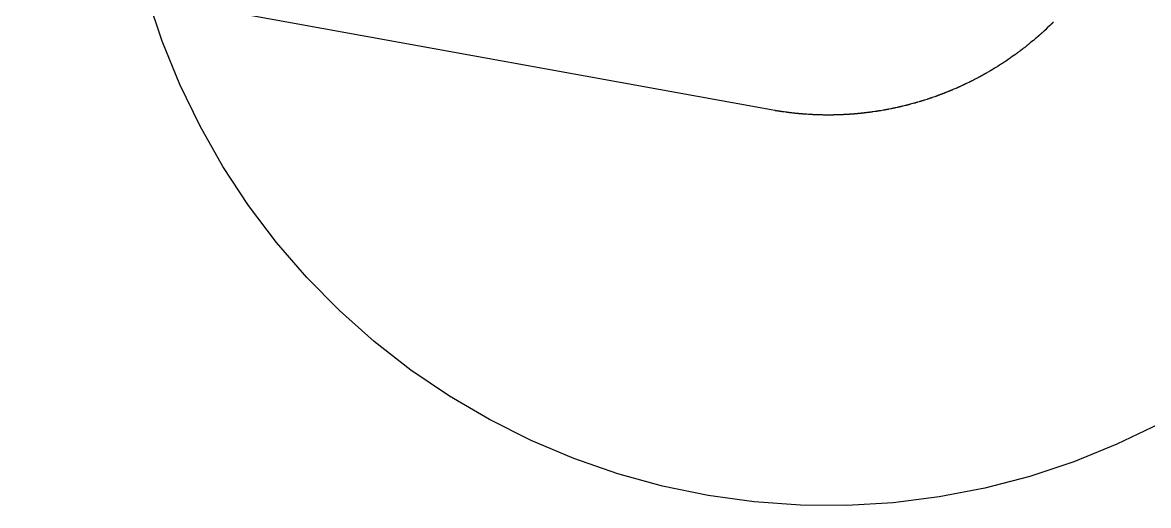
# Model space of a CAD drawing. Header units: millimetres. Extents: x -349 to 349, y -870 to 349.
# Drawn here: x 164.14 to 172.07, y -814.65 to -811.25 of the extents above; entities that cross this region are included whole.
import ezdxf

# ---------------------------------------------------------------- set-up
doc = ezdxf.new("R2010")
doc.units = ezdxf.units.MM
doc.layers.add('LINK_F1_U3_CHANNEL_EXPANSION', color=3, linetype='Continuous')
doc.layers.add('LINK_F1_U3_OUTLINE', color=7, linetype='Continuous')

msp = doc.modelspace()

# ---------------------------------------------------------------- linework, layer by layer
at = {"layer": 'LINK_F1_U3_CHANNEL_EXPANSION'}
msp.add_lwpolyline([(171.403, -811.2496), (171.3964, -811.2563), (171.3963, -811.2564), (171.3961, -811.2566), (171.3961, -811.2566), (171.396, -811.2567), (171.3957, -811.257), (171.3951, -811.2576), (171.3949, -811.2577), (171.3947, -811.258), (171.3944, -811.2583), (171.3938, -811.2588), (171.3933, -811.2593), (171.3923, -811.2603), (171.3921, -811.2605), (171.3916, -811.261), (171.3915, -811.2611), (171.3913, -811.2613), (171.3911, -811.2615), (171.3907, -811.2619), (171.3901, -811.2625), (171.389, -811.2636), (171.3884, -811.2642), (171.3872, -811.2653), (171.3866, -811.2659), (171.3854, -811.2671), (171.3852, -811.2673), (171.3848, -811.2677), (171.381, -811.2712), (171.3722, -811.2798), (171.3594, -811.2915), (171.3454, -811.305), (171.3454, -811.3051), (171.3454, -811.3051), (171.3448, -811.3056), (171.3446, -811.3059), (171.3441, -811.3063), (171.3439, -811.3065), (171.3433, -811.307), (171.3431, -811.3072), (171.3418, -811.3084), (171.3412, -811.309), (171.3402, -811.3098), (171.3398, -811.3103), (171.3396, -811.3105), (171.3395, -811.3106), (171.3392, -811.3108), (171.3391, -811.3109), (171.3375, -811.3123), (171.3368, -811.313), (171.336, -811.3137), (171.3357, -811.314), (171.3348, -811.3148), (171.3344, -811.3152), (171.3327, -811.3167), (171.332, -811.3174), (171.3315, -811.3179), (171.3312, -811.3181), (171.3305, -811.3187), (171.3302, -811.319), (171.3297, -811.3195), (171.3295, -811.3197), (171.3219, -811.3264), (171.319, -811.3292), (171.3188, -811.3294), (171.3187, -811.3295), (171.3185, -811.3296), (171.3185, -811.3296), (171.3178, -811.3302), (171.3175, -811.3305), (171.3172, -811.3308), (171.3171, -811.3309), (171.3164, -811.3315), (171.3161, -811.3317), (171.315, -811.3327), (171.3145, -811.3332), (171.3139, -811.3337), (171.3137, -811.3339), (171.3135, -811.3341), (171.3134, -811.3342), (171.3129, -811.3346), (171.3127, -811.3348), (171.3114, -811.3359), (171.3108, -811.3365), (171.3095, -811.3376), (171.3089, -811.3382), (171.3082, -811.3388), (171.3066, -811.3402), (171.3066, -811.3402), (171.3066, -811.3402), (171.3063, -811.3405), (171.3057, -811.341), (171.3054, -811.3412), (171.305, -811.3417), (171.3047, -811.3419), (171.3041, -811.3424), (171.3035, -811.343), (171.3022, -811.3441), (171.3017, -811.3445), (171.3007, -811.3454), (171.3006, -811.3455), (171.3004, -811.3457), (171.3002, -811.3458), (171.3, -811.3461), (171.2991, -811.3467), (171.2976, -811.3482), (171.2972, -811.3485), (171.2964, -811.3492), (171.296, -811.3495), (171.2951, -811.3503), (171.2942, -811.3511), (171.2925, -811.3525), (171.2923, -811.3528), (171.2918, -811.3532), (171.2914, -811.3535), (171.2907, -811.3541), (171.2904, -811.3543), (171.2899, -811.3548), (171.2869, -811.3573), (171.2862, -811.3579), (171.279, -811.3642), (171.2789, -811.3643), (171.2786, -811.3645), (171.2786, -811.3646), (171.2785, -811.3647), (171.2781, -811.365), (171.2774, -811.3656), (171.2773, -811.3657), (171.277, -811.3659), (171.2766, -811.3662), (171.276, -811.3668), (171.2754, -811.3673), (171.2743, -811.3682), (171.274, -811.3685), (171.2734, -811.369), (171.2733, -811.369), (171.2732, -811.3692), (171.2729, -811.3694), (171.2724, -811.3698), (171.2718, -811.3704), (171.2705, -811.3715), (171.2698, -811.372), (171.2684, -811.3732), (171.2677, -811.3738), (171.2663, -811.375), (171.2661, -811.3752), (171.2657, -811.3755), (171.2614, -811.379), (171.2513, -811.3875), (171.2395, -811.3968), (171.2265, -811.4078), (171.2265, -811.4078), (171.2265, -811.4078), (171.2258, -811.4083), (171.2255, -811.4086), (171.225, -811.409), (171.2247, -811.4092), (171.2241, -811.4097), (171.2239, -811.4099), (171.2224, -811.4111), (171.2217, -811.4116), (171.2206, -811.4125), (171.2201, -811.4129), (171.2199, -811.4131), (171.2198, -811.4132), (171.2195, -811.4134), (171.2193, -811.4136), (171.2175, -811.4149), (171.2167, -811.4156), (171.2159, -811.4163), (171.2155, -811.4166), (171.2145, -811.4174), (171.214, -811.4178), (171.2121, -811.4192), (171.2113, -811.42), (171.2107, -811.4204), (171.2104, -811.4206), (171.2096, -811.4212), (171.2093, -811.4215), (171.2087, -811.4219), (171.2085, -811.4222), (171.1999, -811.4288), (171.1966, -811.4315), (171.1963, -811.4317), (171.1962, -811.4318), (171.1961, -811.4318), (171.196, -811.4319), (171.1952, -811.4325), (171.1949, -811.4328), (171.1945, -811.433), (171.1944, -811.4332), (171.1936, -811.4337), (171.1933, -811.434), (171.192, -811.4349), (171.1915, -811.4354), (171.1908, -811.4359), (171.1905, -811.4361), (171.1903, -811.4363), (171.1902, -811.4364), (171.1897, -811.4368), (171.1894, -811.437), (171.188, -811.4381), (171.1873, -811.4386), (171.1868, -811.439), (171.1854, -811.4401), (171.1853, -811.4401), (171.1853, -811.4402), (171.185, -811.4404), (171.1843, -811.4409), (171.184, -811.4411), (171.1835, -811.4416), (171.1832, -811.4418), (171.1826, -811.4423), (171.1821, -811.4426), (171.1817, -811.4429), (171.1803, -811.444), (171.1798, -811.4444), (171.1787, -811.4452), (171.1786, -811.4453), (171.1783, -811.4455), (171.1781, -811.4456), (171.1778, -811.4459), (171.1769, -811.4465), (171.1751, -811.4479), (171.1747, -811.4482), (171.1738, -811.4489), (171.1733, -811.4493), (171.1723, -811.45), (171.1714, -811.4507), (171.1695, -811.4522), (171.1692, -811.4524), (171.1686, -811.4528), (171.1682, -811.4531), (171.1674, -811.4537), (171.1671, -811.454), (171.1665, -811.4544), (171.1656, -811.4551), (171.1609, -811.4585), (171.1542, -811.4636), (171.154, -811.4637), (171.1538, -811.4639), (171.1537, -811.4639), (171.1536, -811.464), (171.1532, -811.4643), (171.1524, -811.4649), (171.1522, -811.465), (171.1519, -811.4653), (171.1515, -811.4655), (171.1508, -811.4661), (171.1501, -811.4666), (171.1489, -811.4675), (171.1485, -811.4677), (171.1479, -811.4682), (171.1478, -811.4683), (171.1476, -811.4684), (171.1473, -811.4686), (171.1468, -811.469), (171.146, -811.4696), (171.1446, -811.4707), (171.1438, -811.4712), (171.1423, -811.4724), (171.1415, -811.4729), (171.1399, -811.4741), (171.1397, -811.4742), (171.1392, -811.4746), (171.1344, -811.4779), (171.123, -811.4862), (171.1124, -811.4934), (171.1008, -811.5019), (171.1007, -811.502), (171.1007, -811.502), (171.1, -811.5025), (171.0996, -811.5027), (171.099, -811.5031), (171.0988, -811.5033), (171.0981, -811.5038), (171.0977, -811.504), (171.0961, -811.5051), (171.0954, -811.5057), (171.0942, -811.5065), (171.0936, -811.5069), (171.0933, -811.5071), (171.0932, -811.5072), (171.0928, -811.5074), (171.0927, -811.5075), (171.0907, -811.5089), (171.0898, -811.5095), (171.0888, -811.5102), (171.0884, -811.5105), (171.0873, -811.5112), (171.0867, -811.5116), (171.0846, -811.513), (171.0836, -811.5137), (171.083, -811.5141), (171.0827, -811.5143), (171.0818, -811.5149), (171.0814, -811.5152), (171.0808, -811.5156), (171.0805, -811.5159), (171.0709, -811.5222), (171.0672, -811.5248), (171.0669, -811.525), (171.0668, -811.5251), (171.0666, -811.5252), (171.0666, -811.5252), (171.0657, -811.5258), (171.0653, -811.5261), (171.0649, -811.5263), (171.0647, -811.5265), (171.0639, -811.527), (171.0635, -811.5273), (171.0621, -811.5282), (171.0615, -811.5286), (171.0608, -811.5291), (171.0605, -811.5293), (171.0602, -811.5295), (171.0601, -811.5295), (171.0595, -811.5299), (171.0592, -811.5301), (171.0588, -811.5304), (171.0574, -811.5313), (171.0574, -811.5314), (171.0574, -811.5314), (171.057, -811.5316), (171.0562, -811.5321), (171.0559, -811.5323), (171.0553, -811.5327), (171.055, -811.5329), (171.0543, -811.5334), (171.0535, -811.5339), (171.0518, -811.535), (171.0512, -811.5354), (171.0512, -811.5354), (171.051, -811.5355), (171.051, -811.5356), (171.05, -811.5362), (171.0498, -811.5363), (171.0496, -811.5365), (171.0494, -811.5366), (171.049, -811.5369), (171.048, -811.5375), (171.046, -811.5388), (171.0455, -811.5391), (171.0446, -811.5398), (171.044, -811.5401), (171.0429, -811.5409), (171.0418, -811.5415), (171.0397, -811.543), (171.0394, -811.5431), (171.0387, -811.5436), (171.0383, -811.5438), (171.0374, -811.5444), (171.0371, -811.5446), (171.0364, -811.545), (171.0348, -811.5461), (171.0337, -811.5468), (171.0286, -811.55), (171.0226, -811.5539), (171.0225, -811.554), (171.0222, -811.5542), (171.0221, -811.5542), (171.022, -811.5543), (171.0215, -811.5546), (171.0207, -811.5551), (171.0205, -811.5552), (171.0201, -811.5555), (171.0197, -811.5557), (171.0189, -811.5563), (171.0181, -811.5567), (171.0167, -811.5576), (171.0164, -811.5578), (171.0157, -811.5583), (171.0155, -811.5584), (171.0153, -811.5585), (171.015, -811.5587), (171.0144, -811.5591), (171.0136, -811.5596), (171.0119, -811.5606), (171.0111, -811.5612), (171.0094, -811.5622), (171.0085, -811.5628), (171.0067, -811.5639), (171.0065, -811.5641), (171.0059, -811.5644), (171.0007, -811.5675), (170.9879, -811.5755), (170.9788, -811.5807), (170.9687, -811.5871), (170.9687, -811.5871), (170.9687, -811.5871), (170.9678, -811.5876), (170.9675, -811.5878), (170.9668, -811.5882), (170.9665, -811.5884), (170.9657, -811.5889), (170.9654, -811.5891), (170.9636, -811.5901), (170.9627, -811.5906), (170.9614, -811.5914), (170.9608, -811.5918), (170.9605, -811.592), (170.9603, -811.5921), (170.9599, -811.5923), (170.9597, -811.5924), (170.9575, -811.5937), (170.9565, -811.5943), (170.9555, -811.5949), (170.955, -811.5952), (170.9538, -811.5959), (170.9532, -811.5963), (170.9508, -811.5976), (170.9497, -811.5983), (170.9491, -811.5987), (170.9487, -811.5989), (170.9478, -811.5994), (170.9473, -811.5997), (170.9466, -811.6001), (170.9463, -811.6003), (170.9356, -811.6063), (170.9315, -811.6088), (170.9312, -811.609), (170.9311, -811.609), (170.9309, -811.6091), (170.9309, -811.6092), (170.9299, -811.6097), (170.9294, -811.61), (170.929, -811.6102), (170.9288, -811.6103), (170.9279, -811.6108), (170.9275, -811.6111), (170.9259, -811.6119), (170.9252, -811.6124), (170.9248, -811.6126), (170.9234, -811.6134), (170.9234, -811.6134), (170.9234, -811.6134), (170.9229, -811.6137), (170.9221, -811.6141), (170.9218, -811.6143), (170.9211, -811.6147), (170.9207, -811.6149), (170.92, -811.6154), (170.9191, -811.6158), (170.9172, -811.6169), (170.9166, -811.6172), (170.9152, -811.618), (170.9151, -811.6181), (170.9147, -811.6183), (170.9145, -811.6184), (170.9142, -811.6186), (170.9137, -811.6189), (170.9137, -811.6189), (170.9127, -811.6194), (170.9108, -811.6205), (170.9103, -811.6207), (170.9092, -811.6214), (170.9086, -811.6217), (170.9074, -811.6224), (170.9062, -811.623), (170.9038, -811.6243), (170.9035, -811.6245), (170.9028, -811.6249), (170.9023, -811.6252), (170.9013, -811.6257), (170.9009, -811.6259), (170.9003, -811.6263), (170.897, -811.628), (170.8944, -811.6295), (170.8902, -811.6317), (170.885, -811.6346), (170.8849, -811.6347), (170.8846, -811.6349), (170.8845, -811.6349), (170.8843, -811.635), (170.8838, -811.6352), (170.8829, -811.6358), (170.8826, -811.6359), (170.8822, -811.6361), (170.8818, -811.6363), (170.8809, -811.6369), (170.8801, -811.6373), (170.8785, -811.6381), (170.8781, -811.6383), (170.8773, -811.6387), (170.8772, -811.6388), (170.877, -811.6389), (170.8766, -811.6391), (170.8759, -811.6395), (170.875, -811.64), (170.8732, -811.6409), (170.8723, -811.6414), (170.8704, -811.6424), (170.8694, -811.6429), (170.8675, -811.644), (170.8672, -811.6441), (170.8666, -811.6444), (170.861, -811.6472), (170.8468, -811.6548), (170.8394, -811.6584), (170.8311, -811.6628), (170.831, -811.6628), (170.831, -811.6629), (170.8301, -811.6633), (170.8297, -811.6635), (170.8289, -811.6639), (170.8286, -811.6641), (170.8278, -811.6645), (170.8274, -811.6647), (170.8254, -811.6656), (170.8245, -811.6661), (170.823, -811.6668), (170.8223, -811.6672), (170.822, -811.6674), (170.8218, -811.6675), (170.8214, -811.6677), (170.8212, -811.6678), (170.8188, -811.6689), (170.8177, -811.6695), (170.8165, -811.6701), (170.816, -811.6704), (170.8146, -811.671), (170.814, -811.6714), (170.8114, -811.6726), (170.8102, -811.6732), (170.8095, -811.6736), (170.8091, -811.6738), (170.8081, -811.6743), (170.8076, -811.6745), (170.8068, -811.6749), (170.8064, -811.6751), (170.7957, -811.6802), (170.7938, -811.6811), (170.7903, -811.6829), (170.7899, -811.6831), (170.7898, -811.6832), (170.7896, -811.6832), (170.7895, -811.6833), (170.7885, -811.6838), (170.788, -811.684), (170.7875, -811.6842), (170.7873, -811.6843), (170.7863, -811.6848), (170.7858, -811.685), (170.7854, -811.6853), (170.784, -811.6859), (170.784, -811.6859), (170.784, -811.6859), (170.7835, -811.6861), (170.7826, -811.6866), (170.7822, -811.6868), (170.7815, -811.6871), (170.7811, -811.6873), (170.7803, -811.6877), (170.7792, -811.6882), (170.7773, -811.6891), (170.7765, -811.6894), (170.7751, -811.6902), (170.7749, -811.6902), (170.7745, -811.6904), (170.7743, -811.6905), (170.7739, -811.6907), (170.7727, -811.6912), (170.7721, -811.6915), (170.7716, -811.6918), (170.7714, -811.6919), (170.7703, -811.6924), (170.7697, -811.6927), (170.7685, -811.6932), (170.7678, -811.6935), (170.7665, -811.6942), (170.7652, -811.6947), (170.7626, -811.696), (170.7622, -811.6961), (170.7615, -811.6965), (170.7609, -811.6967), (170.7598, -811.6973), (170.7595, -811.6974), (170.7587, -811.6978), (170.7538, -811.6999), (170.7496, -811.7019), (170.7463, -811.7034), (170.7421, -811.7054), (170.7419, -811.7055), (170.7415, -811.7056), (170.7415, -811.7056), (170.7413, -811.7057), (170.7407, -811.706), (170.7397, -811.7065), (170.7394, -811.7065), (170.739, -811.7068), (170.7385, -811.707), (170.7375, -811.7074), (170.7366, -811.7078), (170.7349, -811.7086), (170.7345, -811.7088), (170.7336, -811.7092), (170.7335, -811.7092), (170.7332, -811.7093), (170.7329, -811.7095), (170.7321, -811.7098), (170.7311, -811.7103), (170.7291, -811.7112), (170.7281, -811.7116), (170.726, -811.7125), (170.725, -811.713), (170.7229, -811.7139), (170.7226, -811.7141), (170.7219, -811.7144), (170.7159, -811.7168), (170.7002, -811.7237), (170.6948, -811.7259), (170.6884, -811.7288), (170.6884, -811.7288), (170.6884, -811.7288), (170.6874, -811.7292), (170.6869, -811.7294), (170.6861, -811.7297), (170.6858, -811.7299), (170.6849, -811.7303), (170.6844, -811.7304), (170.6823, -811.7313), (170.6813, -811.7318), (170.6797, -811.7324), (170.679, -811.7327), (170.6786, -811.7329), (170.6784, -811.733), (170.6779, -811.7331), (170.6777, -811.7332), (170.6751, -811.7343), (170.6739, -811.7348), (170.6726, -811.7353), (170.672, -811.7356), (170.6706, -811.7362), (170.6699, -811.7365), (170.6671, -811.7376), (170.6658, -811.7381), (170.665, -811.7385), (170.6646, -811.7386), (170.6634, -811.7391), (170.6629, -811.7393), (170.6621, -811.7397), (170.6617, -811.7398), (170.6513, -811.7439), (170.6466, -811.7458), (170.6441, -811.7469), (170.6437, -811.747), (170.6435, -811.7471), (170.6434, -811.7471), (170.6433, -811.7472), (170.6421, -811.7476), (170.6416, -811.7478), (170.6412, -811.748), (170.641, -811.7481), (170.6409, -811.7481), (170.6408, -811.7482), (170.6399, -811.7485), (170.6399, -811.7485), (170.6398, -811.7485), (170.6394, -811.7487), (170.6393, -811.7488), (170.6392, -811.7488), (170.6384, -811.7491), (170.638, -811.7493), (170.6372, -811.7496), (170.6367, -811.7498), (170.6358, -811.7501), (170.6353, -811.7503), (170.6352, -811.7503), (170.6349, -811.7505), (170.6348, -811.7505), (170.6341, -811.7508), (170.6338, -811.7509), (170.6336, -811.751), (170.6335, -811.751), (170.6326, -811.7514), (170.6318, -811.7517), (170.6302, -811.7523), (170.63, -811.7524), (170.6296, -811.7525), (170.6294, -811.7526), (170.6289, -811.7528), (170.6278, -811.7532), (170.6272, -811.7535), (170.6265, -811.7537), (170.625, -811.7543), (170.6243, -811.7546), (170.6231, -811.7551), (170.6225, -811.7553), (170.6223, -811.7553), (170.6209, -811.7559), (170.6195, -811.7564), (170.6167, -811.7575), (170.6163, -811.7577), (170.6154, -811.758), (170.6149, -811.7582), (170.6137, -811.7586), (170.6133, -811.7588), (170.6124, -811.7591), (170.6072, -811.761), (170.6033, -811.7624), (170.6, -811.7638), (170.5976, -811.7646), (170.5944, -811.7658), (170.5942, -811.7659), (170.5939, -811.766), (170.5938, -811.7661), (170.5936, -811.7661), (170.593, -811.7663), (170.5918, -811.7668), (170.5916, -811.7669), (170.5911, -811.7671), (170.5906, -811.7672), (170.5895, -811.7677), (170.5885, -811.768), (170.5867, -811.7687), (170.5862, -811.7688), (170.5853, -811.7692), (170.5852, -811.7692), (170.5849, -811.7693), (170.5845, -811.7695), (170.5837, -811.7698), (170.5826, -811.7701), (170.5804, -811.7709), (170.5793, -811.7713), (170.5771, -811.7721), (170.5759, -811.7725), (170.5737, -811.7734), (170.5733, -811.7735), (170.5726, -811.7738), (170.5662, -811.7759), (170.5492, -811.782), (170.5458, -811.783), (170.5416, -811.7846), (170.5415, -811.7846), (170.5415, -811.7846), (170.5404, -811.785), (170.5399, -811.7851), (170.5391, -811.7854), (170.5387, -811.7856), (170.5377, -811.7859), (170.5373, -811.7861), (170.5349, -811.7868), (170.5339, -811.7872), (170.5321, -811.7878), (170.5313, -811.788), (170.5309, -811.7882), (170.5307, -811.7883), (170.5302, -811.7884), (170.53, -811.7885), (170.5272, -811.7894), (170.5259, -811.7899), (170.5245, -811.7903), (170.5239, -811.7905), (170.5223, -811.791), (170.5216, -811.7913), (170.5185, -811.7923), (170.5172, -811.7927), (170.5163, -811.793), (170.5159, -811.7932), (170.5146, -811.7936), (170.514, -811.7938), (170.5131, -811.7941), (170.5127, -811.7942), (170.5027, -811.7973), (170.4948, -811.7999), (170.4938, -811.8003), (170.4934, -811.8004), (170.4932, -811.8005), (170.493, -811.8005), (170.4929, -811.8005), (170.4927, -811.8006), (170.4918, -811.8009), (170.4918, -811.8009), (170.4917, -811.8009), (170.4912, -811.8011), (170.4911, -811.8011), (170.491, -811.8011), (170.4901, -811.8014), (170.4897, -811.8016), (170.4888, -811.8018), (170.4883, -811.802), (170.4874, -811.8023), (170.4863, -811.8026), (170.4857, -811.8028), (170.4852, -811.803), (170.4839, -811.8034), (170.4832, -811.8036), (170.4829, -811.8037), (170.4828, -811.8037), (170.4825, -811.8038), (170.4823, -811.8039), (170.4813, -811.8042), (170.4811, -811.8042), (170.4807, -811.8044), (170.4804, -811.8044), (170.48, -811.8046), (170.4793, -811.8048), (170.4791, -811.8049), (170.4778, -811.8052), (170.4757, -811.8059), (170.475, -811.8061), (170.475, -811.8061), (170.4737, -811.8065), (170.4729, -811.8067), (170.4713, -811.8072), (170.4709, -811.8074), (170.4709, -811.8074), (170.4692, -811.8078), (170.4668, -811.8086), (170.4663, -811.8087), (170.4655, -811.809), (170.4648, -811.8092), (170.4636, -811.8096), (170.4631, -811.8097), (170.4622, -811.81), (170.4567, -811.8115), (170.4483, -811.814), (170.4463, -811.8147), (170.445, -811.815), (170.4429, -811.8157), (170.4427, -811.8157), (170.4423, -811.8159), (170.4422, -811.8159), (170.442, -811.8159), (170.4413, -811.8161), (170.4401, -811.8165), (170.4398, -811.8166), (170.4393, -811.8167), (170.4387, -811.8169), (170.4376, -811.8172), (170.4366, -811.8175), (170.4346, -811.8181), (170.4341, -811.8182), (170.4331, -811.8185), (170.4329, -811.8185), (170.4326, -811.8186), (170.4322, -811.8188), (170.4313, -811.819), (170.4302, -811.8193), (170.4278, -811.82), (170.4266, -811.8203), (170.4242, -811.821), (170.423, -811.8213), (170.4206, -811.822), (170.4202, -811.8221), (170.4194, -811.8223), (170.4128, -811.824), (170.3943, -811.8292), (170.3931, -811.8295), (170.3911, -811.83), (170.3911, -811.83), (170.3911, -811.8301), (170.3899, -811.8303), (170.3894, -811.8305), (170.3885, -811.8307), (170.3881, -811.8308), (170.387, -811.8311), (170.3865, -811.8312), (170.3841, -811.8319), (170.3829, -811.8322), (170.3811, -811.8326), (170.3802, -811.8329), (170.3798, -811.833), (170.3796, -811.8331), (170.379, -811.8332), (170.3788, -811.8333), (170.3758, -811.834), (170.3744, -811.8344), (170.3729, -811.8348), (170.3722, -811.8349), (170.3705, -811.8354), (170.3697, -811.8356), (170.3665, -811.8364), (170.365, -811.8368), (170.3641, -811.837), (170.3636, -811.8371), (170.3623, -811.8374), (170.3617, -811.8376), (170.3607, -811.8378), (170.3603, -811.838), (170.3508, -811.8402), (170.3404, -811.8428), (170.3403, -811.8428), (170.3403, -811.8429), (170.3397, -811.843), (170.3394, -811.843), (170.3394, -811.843), (170.3394, -811.8431), (170.3386, -811.8433), (170.3381, -811.8434), (170.3372, -811.8436), (170.3367, -811.8437), (170.3356, -811.844), (170.3349, -811.8441), (170.3345, -811.8442), (170.3336, -811.8444), (170.3319, -811.8448), (170.3315, -811.8449), (170.3314, -811.8449), (170.3307, -811.8451), (170.3292, -811.8455), (170.329, -811.8455), (170.3285, -811.8456), (170.3282, -811.8457), (170.3277, -811.8458), (170.3267, -811.846), (170.326, -811.8462), (170.3246, -811.8465), (170.3243, -811.8466), (170.3242, -811.8466), (170.3232, -811.8469), (170.3225, -811.847), (170.321, -811.8474), (170.3206, -811.8475), (170.3206, -811.8475), (170.3199, -811.8476), (170.3185, -811.8479), (170.3174, -811.8482), (170.3168, -811.8483), (170.316, -811.8485), (170.3156, -811.8486), (170.315, -811.8487), (170.3137, -811.849), (170.3132, -811.8491), (170.3123, -811.8494), (170.3116, -811.8495), (170.3103, -811.8498), (170.3098, -811.8499), (170.3088, -811.8501), (170.3035, -811.8512), (170.3023, -811.8515), (170.2896, -811.8543), (170.2893, -811.8544), (170.2891, -811.8544), (170.2882, -811.8547), (170.2879, -811.8547), (170.2875, -811.8548), (170.2874, -811.8548), (170.2872, -811.8549), (170.2865, -811.855), (170.2852, -811.8553), (170.2849, -811.8554), (170.2844, -811.8555), (170.2838, -811.8556), (170.2825, -811.8559), (170.2815, -811.8561), (170.2793, -811.8565), (170.2788, -811.8566), (170.2777, -811.8569), (170.2776, -811.8569), (170.2772, -811.857), (170.2768, -811.8571), (170.2758, -811.8573), (170.2746, -811.8575), (170.2721, -811.858), (170.2709, -811.8583), (170.2683, -811.8588), (170.267, -811.8591), (170.2644, -811.8596), (170.264, -811.8597), (170.2632, -811.8599), (170.2563, -811.8611), (170.2409, -811.8642), (170.2379, -811.8649), (170.2379, -811.8649), (170.2378, -811.8649), (170.2367, -811.8651), (170.2361, -811.8652), (170.2351, -811.8654), (170.2347, -811.8655), (170.2336, -811.8657), (170.233, -811.8658), (170.2304, -811.8663), (170.2292, -811.8665), (170.2272, -811.8669), (170.2263, -811.867), (170.2258, -811.8671), (170.2256, -811.8672), (170.2251, -811.8673), (170.2248, -811.8673), (170.2216, -811.8679), (170.2201, -811.8682), (170.2186, -811.8684), (170.2178, -811.8686), (170.216, -811.8689), (170.2152, -811.8691), (170.2118, -811.8697), (170.2102, -811.87), (170.2092, -811.8701), (170.2087, -811.8702), (170.2073, -811.8705), (170.2066, -811.8706), (170.2056, -811.8708), (170.2051, -811.8709), (170.1962, -811.8723), (170.1864, -811.8741), (170.1863, -811.8741), (170.1863, -811.8741), (170.1857, -811.8742), (170.1845, -811.8744), (170.184, -811.8745), (170.183, -811.8746), (170.1826, -811.8747), (170.1824, -811.8747), (170.1814, -811.8749), (170.1808, -811.875), (170.1806, -811.875), (170.18, -811.8751), (170.1797, -811.8752), (170.179, -811.8753), (170.1774, -811.8756), (170.1765, -811.8757), (170.1745, -811.876), (170.1743, -811.8761), (170.1738, -811.8761), (170.1735, -811.8762), (170.173, -811.8763), (170.1724, -811.8763), (170.1723, -811.8764), (170.1713, -811.8765), (170.1709, -811.8766), (170.1699, -811.8767), (170.1682, -811.877), (170.1674, -811.8771), (170.1673, -811.8772), (170.167, -811.8772), (170.1668, -811.8772), (170.1659, -811.8774), (170.165, -811.8775), (170.1632, -811.8778), (170.1626, -811.8779), (170.161, -811.8781), (170.1591, -811.8784), (170.159, -811.8785), (170.1589, -811.8785), (170.1581, -811.8786), (170.1577, -811.8787), (170.1577, -811.8787), (170.1575, -811.8787), (170.1566, -811.8788), (170.1559, -811.8789), (170.1545, -811.8792), (170.154, -811.8792), (170.153, -811.8794), (170.1486, -811.88), (170.1449, -811.8805), (170.1311, -811.8826), (170.1309, -811.8826), (170.1304, -811.8827), (170.1303, -811.8827), (170.1301, -811.8827), (170.1295, -811.8828), (170.1293, -811.8828), (170.128, -811.883), (170.1277, -811.8831), (170.1271, -811.8832), (170.1264, -811.8832), (170.1251, -811.8834), (170.124, -811.8836), (170.1217, -811.8839), (170.1212, -811.884), (170.1201, -811.8841), (170.1199, -811.8841), (170.1195, -811.8842), (170.119, -811.8842), (170.1181, -811.8844), (170.1168, -811.8845), (170.1141, -811.8849), (170.1128, -811.8851), (170.1101, -811.8855), (170.1087, -811.8856), (170.106, -811.886), (170.1055, -811.886), (170.1047, -811.8862), (170.0975, -811.8869), (170.0887, -811.888), (170.0827, -811.8889), (170.0826, -811.8889), (170.0826, -811.8889), (170.0813, -811.8891), (170.0807, -811.8891), (170.0797, -811.8893), (170.0792, -811.8893), (170.078, -811.8894), (170.0775, -811.8895), (170.0747, -811.8898), (170.0734, -811.89), (170.0714, -811.8902), (170.0704, -811.8903), (170.0699, -811.8904), (170.0697, -811.8904), (170.0691, -811.8905), (170.0688, -811.8905), (170.0654, -811.8909), (170.0638, -811.8911), (170.0622, -811.8912), (170.0615, -811.8913), (170.0596, -811.8915), (170.0587, -811.8916), (170.0551, -811.892), (170.0534, -811.8922), (170.0523, -811.8923), (170.0518, -811.8924), (170.0504, -811.8925), (170.0496, -811.8926), (170.0486, -811.8927), (170.0481, -811.8928), (170.0397, -811.8935), (170.0306, -811.8945), (170.0305, -811.8945), (170.0305, -811.8945), (170.0299, -811.8946), (170.0286, -811.8947), (170.0281, -811.8947), (170.0271, -811.8948), (170.0265, -811.8949), (170.0253, -811.895), (170.0248, -811.895), (170.0247, -811.8951), (170.0245, -811.8951), (170.0244, -811.8951), (170.0232, -811.8952), (170.0225, -811.8953), (170.0222, -811.8953), (170.0221, -811.8953), (170.0212, -811.8954), (170.0203, -811.8954), (170.0201, -811.8955), (170.0196, -811.8955), (170.0192, -811.8956), (170.0191, -811.8956), (170.0181, -811.8957), (170.0179, -811.8957), (170.0174, -811.8957), (170.0171, -811.8958), (170.0165, -811.8958), (170.0159, -811.8958), (170.0158, -811.8959), (170.0146, -811.896), (170.014, -811.896), (170.0136, -811.8961), (170.0135, -811.8961), (170.0128, -811.8961), (170.0115, -811.8963), (170.0106, -811.8963), (170.009, -811.8965), (170.0083, -811.8965), (170.0079, -811.8966), (170.0074, -811.8966), (170.0062, -811.8967), (170.0048, -811.8968), (170.0037, -811.8969), (170.0027, -811.897), (170.0008, -811.8972), (170.0003, -811.8972), (169.9993, -811.8973), (169.9985, -811.8973), (169.9984, -811.8973), (169.9981, -811.8974), (169.9979, -811.8974), (169.997, -811.8975), (169.9965, -811.8975), (169.9954, -811.8976), (169.9924, -811.8978), (169.9857, -811.8982), (169.9724, -811.8993), (169.9722, -811.8993), (169.9717, -811.8994), (169.9716, -811.8994), (169.9714, -811.8994), (169.9706, -811.8994), (169.9691, -811.8995), (169.9688, -811.8995), (169.9682, -811.8996), (169.9675, -811.8996), (169.9661, -811.8997), (169.965, -811.8998), (169.9626, -811.9), (169.962, -811.9), (169.9608, -811.9001), (169.9606, -811.9001), (169.9603, -811.9001), (169.9597, -811.9001), (169.9587, -811.9002), (169.9574, -811.9003), (169.9546, -811.9005), (169.9532, -811.9005), (169.9504, -811.9007), (169.9489, -811.9008), (169.946, -811.901), (169.9456, -811.901), (169.9447, -811.9011), (169.9374, -811.9013), (169.9338, -811.9015), (169.9261, -811.9021), (169.926, -811.9021), (169.926, -811.9021), (169.9247, -811.9021), (169.9241, -811.9022), (169.923, -811.9022), (169.9225, -811.9022), (169.9212, -811.9023), (169.9207, -811.9023), (169.9178, -811.9024), (169.9164, -811.9025), (169.9142, -811.9026), (169.9132, -811.9027), (169.9127, -811.9027), (169.9125, -811.9027), (169.9119, -811.9027), (169.9116, -811.9027), (169.908, -811.9028), (169.9064, -811.9029), (169.9047, -811.903), (169.9039, -811.903), (169.9019, -811.9031), (169.901, -811.9031), (169.8972, -811.9032), (169.8954, -811.9033), (169.8943, -811.9034), (169.8938, -811.9034), (169.8922, -811.9034), (169.8915, -811.9035), (169.8904, -811.9035), (169.8898, -811.9035), (169.8822, -811.9037), (169.8737, -811.904), (169.8737, -811.904), (169.8736, -811.904), (169.873, -811.904), (169.8717, -811.9041), (169.8711, -811.9041), (169.8701, -811.9041), (169.8695, -811.9041), (169.8682, -811.9041), (169.867, -811.9041), (169.8662, -811.9042), (169.8657, -811.9042), (169.8654, -811.9042), (169.8652, -811.9042), (169.8651, -811.9042), (169.8649, -811.9042), (169.8639, -811.9042), (169.8632, -811.9042), (169.8628, -811.9043), (169.8621, -811.9043), (169.8618, -811.9043), (169.8616, -811.9043), (169.8607, -811.9043), (169.8604, -811.9043), (169.8599, -811.9043), (169.8596, -811.9043), (169.859, -811.9043), (169.8576, -811.9043), (169.8572, -811.9043), (169.8561, -811.9044), (169.8553, -811.9044), (169.8537, -811.9044), (169.8531, -811.9044), (169.8528, -811.9044), (169.8522, -811.9044), (169.8521, -811.9045), (169.852, -811.9045), (169.8512, -811.9045), (169.8502, -811.9045), (169.8483, -811.9045), (169.8479, -811.9045), (169.8478, -811.9045), (169.8456, -811.9045), (169.8435, -811.9046), (169.8435, -811.9046), (169.8434, -811.9046), (169.8427, -811.9046), (169.8421, -811.9046), (169.841, -811.9046), (169.8402, -811.9046), (169.8387, -811.9046), (169.8381, -811.9046), (169.837, -811.9046), (169.8357, -811.9046), (169.8257, -811.9046), (169.813, -811.9047), (169.8127, -811.9047), (169.8122, -811.9047), (169.8121, -811.9047), (169.8119, -811.9047), (169.8111, -811.9047), (169.8096, -811.9047), (169.8092, -811.9047), (169.8086, -811.9047), (169.8079, -811.9047), (169.8064, -811.9047), (169.8052, -811.9047), (169.8027, -811.9047), (169.8021, -811.9047), (169.8009, -811.9047), (169.8007, -811.9047), (169.8003, -811.9047), (169.7997, -811.9047), (169.7987, -811.9047), (169.7973, -811.9046), (169.7944, -811.9046), (169.7929, -811.9046), (169.79, -811.9046), (169.7885, -811.9045), (169.7854, -811.9045), (169.785, -811.9045), (169.784, -811.9045), (169.7769, -811.9042), (169.769, -811.9043), (169.7689, -811.9043), (169.7689, -811.9043), (169.7675, -811.9042), (169.7669, -811.9042), (169.7657, -811.9042), (169.7652, -811.9042), (169.7639, -811.9041), (169.7633, -811.9041), (169.7603, -811.904), (169.7589, -811.904), (169.7567, -811.9039), (169.7556, -811.9039), (169.7551, -811.9039), (169.7548, -811.9039), (169.7542, -811.9039), (169.7539, -811.9039), (169.7502, -811.9037), (169.7485, -811.9037), (169.7467, -811.9037), (169.7459, -811.9036), (169.7438, -811.9036), (169.7428, -811.9035), (169.7389, -811.9034), (169.7371, -811.9034), (169.7359, -811.9033), (169.7354, -811.9033), (169.7338, -811.9032), (169.733, -811.9032), (169.7318, -811.9031), (169.7313, -811.9031), (169.7243, -811.9028), (169.7166, -811.9025), (169.7166, -811.9025), (169.7165, -811.9025), (169.7158, -811.9025), (169.7145, -811.9024), (169.7139, -811.9024), (169.7128, -811.9024), (169.7122, -811.9023), (169.7109, -811.9023), (169.7094, -811.9022), (169.7064, -811.9021), (169.706, -811.902), (169.7059, -811.902), (169.7056, -811.902), (169.7055, -811.902), (169.7046, -811.902), (169.7031, -811.9019), (169.7028, -811.9019), (169.7023, -811.9019), (169.702, -811.9018), (169.7013, -811.9018), (169.7004, -811.9017), (169.6999, -811.9017), (169.6982, -811.9016), (169.6959, -811.9015), (169.695, -811.9015), (169.6945, -811.9014), (169.6942, -811.9014), (169.6941, -811.9014), (169.6932, -811.9014), (169.6924, -811.9013), (169.692, -811.9013), (169.6914, -811.9013), (169.6902, -811.9012), (169.6887, -811.9011), (169.6876, -811.9011), (169.6863, -811.901), (169.6843, -811.9009), (169.6838, -811.9008), (169.6826, -811.9008), (169.6818, -811.9007), (169.6802, -811.9006), (169.6796, -811.9006), (169.6785, -811.9005), (169.6778, -811.9005), (169.6774, -811.9004), (169.677, -811.9004), (169.6657, -811.8996), (169.6536, -811.8989), (169.6533, -811.8988), (169.6528, -811.8988), (169.6527, -811.8988), (169.6524, -811.8988), (169.6516, -811.8987), (169.65, -811.8986), (169.6497, -811.8986), (169.649, -811.8985), (169.6483, -811.8984), (169.6467, -811.8984), (169.6458, -811.8983), (169.6452, -811.8982), (169.6444, -811.8982), (169.6429, -811.8981), (169.6423, -811.898), (169.641, -811.8979), (169.6408, -811.8979), (169.6404, -811.8979), (169.6398, -811.8978), (169.6387, -811.8977), (169.6373, -811.8976), (169.6343, -811.8974), (169.6328, -811.8972), (169.6297, -811.897), (169.6282, -811.8968), (169.625, -811.8966), (169.6245, -811.8965), (169.6235, -811.8965), (169.6182, -811.8959), (169.6121, -811.8955), (169.612, -811.8955), (169.612, -811.8955), (169.6106, -811.8953), (169.6099, -811.8953), (169.6088, -811.8952), (169.6082, -811.8951), (169.6069, -811.895), (169.6063, -811.8949), (169.6031, -811.8946), (169.6017, -811.8945), (169.5994, -811.8942), (169.5983, -811.8942), (169.5977, -811.8941), (169.5974, -811.8941), (169.5968, -811.894), (169.5965, -811.894), (169.5931, -811.8936), (169.5917, -811.8935), (169.5909, -811.8934), (169.5891, -811.8932), (169.5882, -811.8932), (169.5861, -811.8929), (169.5851, -811.8928), (169.581, -811.8924), (169.5791, -811.8922), (169.5779, -811.8921), (169.5774, -811.892), (169.5757, -811.8918), (169.5749, -811.8918), (169.5737, -811.8916), (169.5731, -811.8916), (169.5669, -811.8908), (169.56, -811.8901), (169.5599, -811.8901), (169.5599, -811.8901), (169.5592, -811.89), (169.5578, -811.8899), (169.5572, -811.8898), (169.5561, -811.8897), (169.5554, -811.8896), (169.5541, -811.8894), (169.5526, -811.8892), (169.5494, -811.8889), (169.5484, -811.8887), (169.5477, -811.8887), (169.5472, -811.8886), (169.5471, -811.8886), (169.5469, -811.8886), (169.5468, -811.8885), (169.546, -811.8885), (169.5457, -811.8884), (169.5452, -811.8884), (169.5448, -811.8883), (169.5442, -811.8882), (169.5437, -811.8882), (169.5434, -811.8881), (169.543, -811.8881), (169.5415, -811.8879), (169.5407, -811.8878), (169.54, -811.8877), (169.5386, -811.8876), (169.5377, -811.8874), (169.5371, -811.8874), (169.5368, -811.8873), (169.5367, -811.8873), (169.5358, -811.8872), (169.5352, -811.8871), (169.5349, -811.8871), (169.5344, -811.887), (169.5342, -811.887), (169.5338, -811.8869), (169.5327, -811.8868), (169.5322, -811.8867), (169.53, -811.8864), (169.5286, -811.8863), (169.528, -811.8862), (169.5277, -811.8862), (169.5267, -811.886), (169.5261, -811.8859), (169.5249, -811.8858), (169.5241, -811.8857), (169.5236, -811.8856), (169.5233, -811.8856), (169.5232, -811.8856), (169.5224, -811.8855), (169.5218, -811.8854), (169.5206, -811.8852), (169.5194, -811.8851), (169.5185, -811.885), (169.5175, -811.8848), (169.517, -811.8848), (169.5064, -811.8832), (169.4949, -811.8817), (169.4947, -811.8816), (169.4941, -811.8816), (169.494, -811.8816), (169.4938, -811.8815), (169.4929, -811.8814), (169.4913, -811.8812), (169.4909, -811.8811), (169.4902, -811.881), (169.4895, -811.8809), (169.4879, -811.8807), (169.4866, -811.8804), (169.484, -811.8801), (169.4833, -811.88), (169.482, -811.8798), (169.4818, -811.8797), (169.4814, -811.8797), (169.4808, -811.8796), (169.4797, -811.8794), (169.4782, -811.8792), (169.4751, -811.8787), (169.4736, -811.8785), (169.4704, -811.878), (169.4688, -811.8777), (169.4655, -811.8772), (169.465, -811.8772), (169.464, -811.877), (169.4605, -811.8764), (169.4562, -811.8758), (169.4561, -811.8758), (169.4561, -811.8757), (169.4547, -811.8755), (169.454, -811.8754), (169.4528, -811.8752), (169.4522, -811.8751), (169.4509, -811.8749), (169.4502, -811.8748), (169.447, -811.8742), (169.4455, -811.874), (169.4431, -811.8736), (169.442, -811.8734), (169.4414, -811.8733), (169.4411, -811.8733), (169.4152, -811.869), (154.6775, -809.1998)], dxfattribs=at)
at = {"layer": 'LINK_F1_U3_OUTLINE'}
msp.add_lwpolyline([(172.1442, -814.08), (171.8499, -814.2228), (171.5468, -814.346), (171.2363, -814.4492), (170.9197, -814.5318), (170.5983, -814.5935), (170.2737, -814.6341), (169.9471, -814.6533), (169.6199, -814.6512), (169.2935, -814.6277), (168.9694, -814.5828), (168.6489, -814.5169), (168.3335, -814.4302), (168.0243, -814.323), (167.7229, -814.1958), (167.4304, -814.0491), (167.1481, -813.8837), (166.8772, -813.7001), (166.619, -813.4993), (166.3744, -813.2819), (166.1446, -813.0491), (165.9304, -812.8017), (165.733, -812.5408), (165.553, -812.2675), (165.3912, -811.9831), (165.2484, -811.6887), (165.1252, -811.3856), (165.0221, -811.0751)], dxfattribs=at)

doc.saveas('drawing.dxf')
